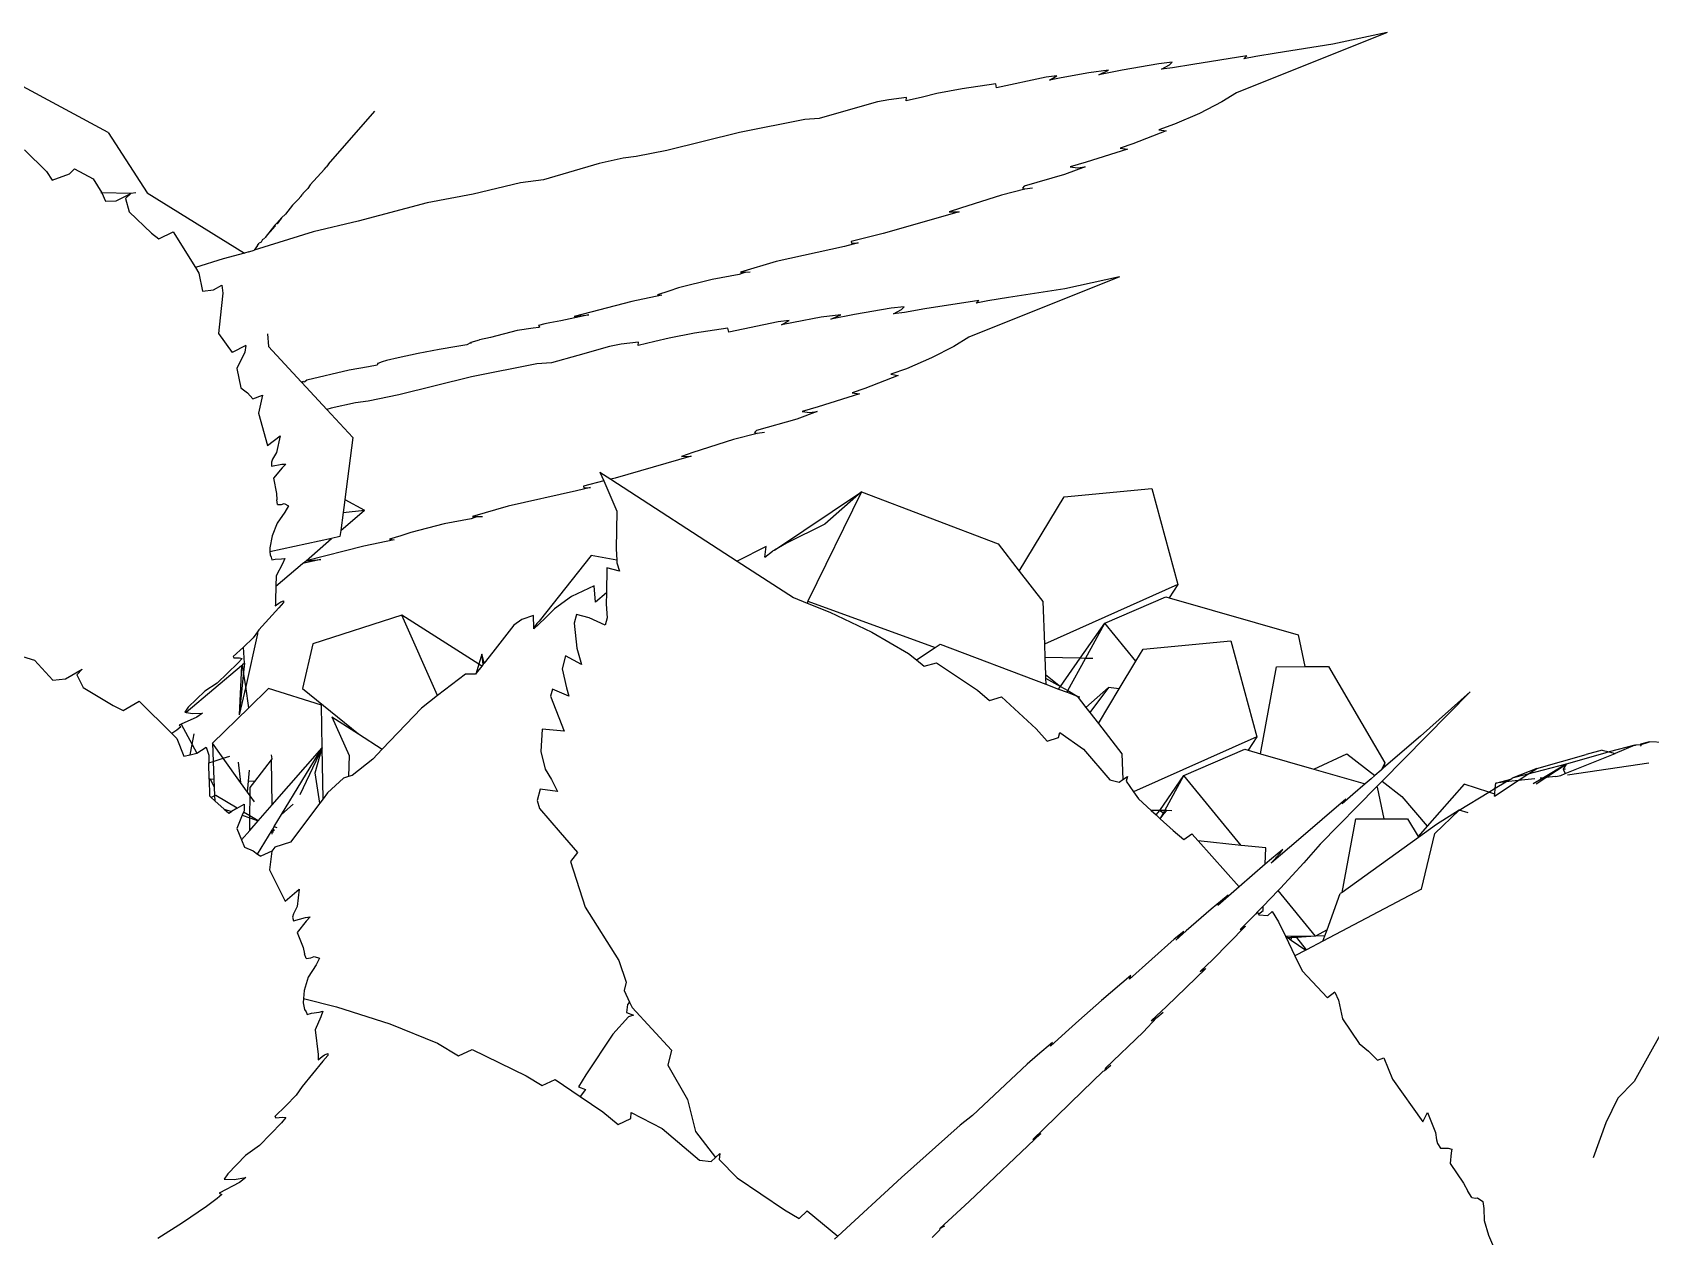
# Model space of a CAD drawing. Header units: metres. Extents: x -175 to 101, y -7 to 93.
# Drawn here: x 9.5495 to 9.6202, y 1.4238 to 1.4764 of the extents above; entities that cross this region are included whole.
import ezdxf

# ---------------------------------------------------------------- set-up
doc = ezdxf.new("R2010")
doc.units = ezdxf.units.M

# ---------------------------------------------------------------- blocks, each defined once
blk = doc.blocks.new('plantita1')
for p, q in [((-5.827386, 1.477418), (-5.833964, 1.474781)), ((-5.829766, 1.476898), (-5.83223, 1.476514)), ((-5.827386, 1.477418), (-5.829766, 1.476898)), ((-5.836784, 1.476117), (-5.837357, 1.476044)), ((-5.8369, 1.475994), (-5.836784, 1.476117)), ((-5.833517, 1.476387), (-5.835877, 1.476016)), ((-5.833642, 1.476263), (-5.833517, 1.476387)), ((-5.833127, 1.476364), (-5.833642, 1.476263)), ((-5.83223, 1.476514), (-5.833127, 1.476364)), ((-5.842284, 1.475455), (-5.844445, 1.475001)), ((-5.841807, 1.475516), (-5.842284, 1.475455)), ((-5.842132, 1.47533), (-5.841807, 1.475516)), ((-5.841622, 1.475431), (-5.842132, 1.47533)), ((-5.84041, 1.475657), (-5.841622, 1.475431)), ((-5.839551, 1.475766), (-5.84041, 1.475657)), ((-5.838956, 1.475769), (-5.839979, 1.475567)), ((-5.839979, 1.475567), (-5.839551, 1.475766)), ((-5.837357, 1.476044), (-5.838956, 1.475769)), ((-5.837243, 1.475807), (-5.8369, 1.475994)), ((-5.836769, 1.475867), (-5.837243, 1.475807)), ((-5.835877, 1.476016), (-5.836769, 1.475867)), ((-5.883232, 1.473045), (-5.887159, 1.475156)), ((-5.847049, 1.474742), (-5.847676, 1.474591)), ((-5.845943, 1.474955), (-5.847049, 1.474742)), ((-5.844481, 1.475177), (-5.845943, 1.474955)), ((-5.844445, 1.475001), (-5.844481, 1.475177)), ((-5.833964, 1.474781), (-5.834613, 1.474378)), ((-5.849646, 1.474377), (-5.851029, 1.473987)), ((-5.849144, 1.474477), (-5.849646, 1.474377)), ((-5.848382, 1.474573), (-5.849144, 1.474477)), ((-5.847676, 1.474591), (-5.848395, 1.474428)), ((-5.848395, 1.474428), (-5.848382, 1.474573)), ((-5.834613, 1.474378), (-5.835585, 1.473879)), ((-5.873612, 1.471656), (-5.871596, 1.473979)), ((-5.852821, 1.473618), (-5.85567, 1.473045)), ((-5.852185, 1.473663), (-5.852821, 1.473618)), ((-5.851029, 1.473987), (-5.852185, 1.473663)), ((-5.836674, 1.473403), (-5.837366, 1.473164)), ((-5.835585, 1.473879), (-5.836674, 1.473403)), ((-5.883232, 1.473045), (-5.881531, 1.470408)), ((-5.85567, 1.473045), (-5.858847, 1.472262)), ((-5.837039, 1.473116), (-5.8385, 1.472546)), ((-5.837366, 1.473164), (-5.837039, 1.473116)), ((-5.886888, 1.472291), (-5.885926, 1.471345)), ((-5.860743, 1.47192), (-5.861799, 1.471684)), ((-5.860189, 1.47199), (-5.860743, 1.47192)), ((-5.858847, 1.472262), (-5.860189, 1.47199)), ((-5.838728, 1.472313), (-5.840531, 1.471742)), ((-5.8385, 1.472546), (-5.839054, 1.472359)), ((-5.839054, 1.472359), (-5.838728, 1.472313)), ((-5.885926, 1.471345), (-5.885686, 1.470962)), ((-5.885686, 1.470962), (-5.884927, 1.471234)), ((-5.884927, 1.471234), (-5.884701, 1.471452)), ((-5.884701, 1.471452), (-5.883897, 1.471016)), ((-5.873796, 1.471445), (-5.874411, 1.470757)), ((-5.873796, 1.471445), (-5.873716, 1.471534)), ((-5.873612, 1.471656), (-5.873716, 1.471534)), ((-5.861799, 1.471684), (-5.864233, 1.470974)), ((-5.841476, 1.471204), (-5.843234, 1.470708)), ((-5.840577, 1.47154), (-5.841476, 1.471204)), ((-5.840531, 1.471742), (-5.841234, 1.47154)), ((-5.841234, 1.47154), (-5.840909, 1.471497)), ((-5.840909, 1.471497), (-5.840577, 1.47154)), ((-5.883897, 1.471016), (-5.883515, 1.470408)), ((-5.874523, 1.470604), (-5.874738, 1.470384)), ((-5.874411, 1.470757), (-5.874523, 1.470604)), ((-5.865235, 1.470847), (-5.867293, 1.470357)), ((-5.864233, 1.470974), (-5.865235, 1.470847)), ((-5.843208, 1.470577), (-5.844235, 1.470313)), ((-5.843234, 1.470708), (-5.843316, 1.470617)), ((-5.843316, 1.470617), (-5.843208, 1.470577)), ((-5.842883, 1.470618), (-5.843208, 1.470577)), ((-5.883515, 1.470408), (-5.883554, 1.470408)), ((-5.883515, 1.470408), (-5.883352, 1.47005)), ((-5.882253, 1.470375), (-5.883515, 1.470408)), ((-5.883352, 1.47005), (-5.882891, 1.470053)), ((-5.882891, 1.470053), (-5.882253, 1.470375)), ((-5.882253, 1.470375), (-5.882474, 1.470161)), ((-5.882474, 1.470161), (-5.882321, 1.46958)), ((-5.882036, 1.470408), (-5.882253, 1.470375)), ((-5.881531, 1.470408), (-5.87729, 1.467776)), ((-5.875193, 1.469865), (-5.875492, 1.469482)), ((-5.874988, 1.470068), (-5.875193, 1.469865)), ((-5.874937, 1.470123), (-5.874988, 1.470068)), ((-5.874831, 1.470249), (-5.874937, 1.470123)), ((-5.874831, 1.470249), (-5.874747, 1.470341)), ((-5.874738, 1.470384), (-5.874747, 1.470341)), ((-5.869307, 1.469971), (-5.872322, 1.469174)), ((-5.867293, 1.470357), (-5.869307, 1.469971)), ((-5.844235, 1.470313), (-5.846014, 1.469746)), ((-5.882321, 1.46958), (-5.881349, 1.468649)), ((-5.875956, 1.468993), (-5.875879, 1.469082)), ((-5.875673, 1.469316), (-5.875879, 1.469082)), ((-5.875664, 1.469283), (-5.875879, 1.469082)), ((-5.875673, 1.469316), (-5.875857, 1.469063)), ((-5.875857, 1.469063), (-5.875664, 1.469283)), ((-5.875492, 1.469482), (-5.875673, 1.469316)), ((-5.872322, 1.469174), (-5.874289, 1.468704)), ((-5.846081, 1.469582), (-5.8494, 1.46863)), ((-5.846014, 1.469746), (-5.84651, 1.469579)), ((-5.84651, 1.469579), (-5.846081, 1.469582)), ((-5.881349, 1.468649), (-5.881026, 1.468395)), ((-5.881026, 1.468395), (-5.880403, 1.468713)), ((-5.880403, 1.468713), (-5.879423, 1.467144)), ((-5.874289, 1.468704), (-5.876862, 1.4679)), ((-5.876499, 1.468373), (-5.876557, 1.468254)), ((-5.876499, 1.468373), (-5.876398, 1.468435)), ((-5.876375, 1.468463), (-5.876398, 1.468435)), ((-5.875956, 1.468993), (-5.876375, 1.468463)), ((-5.875948, 1.468955), (-5.876375, 1.468463)), ((-5.875956, 1.468993), (-5.875948, 1.468955)), ((-5.8494, 1.46863), (-5.850791, 1.46828)), ((-5.87729, 1.467776), (-5.878217, 1.467534)), ((-5.877097, 1.467827), (-5.87729, 1.467776)), ((-5.877097, 1.467827), (-5.876862, 1.4679)), ((-5.876723, 1.468115), (-5.876862, 1.4679)), ((-5.876723, 1.468115), (-5.876646, 1.468206)), ((-5.876557, 1.468254), (-5.876646, 1.468206)), ((-5.851084, 1.468072), (-5.854074, 1.467405)), ((-5.850483, 1.468222), (-5.851084, 1.468072)), ((-5.850791, 1.46828), (-5.850773, 1.468209)), ((-5.850773, 1.468209), (-5.850483, 1.468222)), ((-5.878217, 1.467534), (-5.879423, 1.467144)), ((-5.879423, 1.467144), (-5.879272, 1.466902)), ((-5.855412, 1.466952), (-5.855686, 1.466848)), ((-5.854074, 1.467405), (-5.855624, 1.466949)), ((-5.855624, 1.466949), (-5.855412, 1.466952)), ((-5.855412, 1.466952), (-5.855201, 1.466956)), ((-5.879272, 1.466902), (-5.879116, 1.466108)), ((-5.878634, 1.466171), (-5.87828, 1.466379)), ((-5.87828, 1.466379), (-5.878224, 1.466035)), ((-5.858329, 1.466259), (-5.858756, 1.466114)), ((-5.856865, 1.466629), (-5.858329, 1.466259)), ((-5.855686, 1.466848), (-5.856865, 1.466629)), ((-5.839083, 1.466739), (-5.845661, 1.464102)), ((-5.841463, 1.46622), (-5.843927, 1.465836)), ((-5.839083, 1.466739), (-5.841463, 1.46622)), ((-5.879116, 1.466108), (-5.878634, 1.466171)), ((-5.878224, 1.466035), (-5.878343, 1.464951)), ((-5.860377, 1.465661), (-5.86289, 1.465012)), ((-5.859055, 1.465941), (-5.860377, 1.465661)), ((-5.858756, 1.466114), (-5.859254, 1.46596)), ((-5.859254, 1.46596), (-5.859055, 1.465941)), ((-5.845215, 1.465708), (-5.847574, 1.465337)), ((-5.84534, 1.465585), (-5.845215, 1.465708)), ((-5.844824, 1.465686), (-5.84534, 1.465585)), ((-5.843927, 1.465836), (-5.844824, 1.465686)), ((-5.878343, 1.464951), (-5.878418, 1.464272)), ((-5.863477, 1.464814), (-5.863948, 1.46473)), ((-5.86225, 1.465076), (-5.863477, 1.464814)), ((-5.86289, 1.465012), (-5.86225, 1.465076)), ((-5.853504, 1.464838), (-5.853982, 1.464777)), ((-5.853829, 1.464652), (-5.853504, 1.464838)), ((-5.852107, 1.464979), (-5.853319, 1.464752)), ((-5.851248, 1.465087), (-5.852107, 1.464979)), ((-5.850653, 1.46509), (-5.851676, 1.464889)), ((-5.851676, 1.464889), (-5.851248, 1.465087)), ((-5.849054, 1.465366), (-5.850653, 1.46509)), ((-5.848482, 1.465438), (-5.849054, 1.465366)), ((-5.84894, 1.465128), (-5.848597, 1.465315)), ((-5.848466, 1.465188), (-5.84894, 1.465128)), ((-5.848597, 1.465315), (-5.848482, 1.465438)), ((-5.847574, 1.465337), (-5.848466, 1.465188)), ((-5.878418, 1.464272), (-5.877816, 1.463434)), ((-5.876279, 1.464254), (-5.87624, 1.463702)), ((-5.866542, 1.464098), (-5.867021, 1.463985)), ((-5.865372, 1.464392), (-5.866542, 1.464098)), ((-5.864673, 1.464496), (-5.865372, 1.464392)), ((-5.864432, 1.464527), (-5.864673, 1.464496)), ((-5.864171, 1.464686), (-5.864453, 1.464619)), ((-5.864453, 1.464619), (-5.864394, 1.464563)), ((-5.864394, 1.464563), (-5.864432, 1.464527)), ((-5.863948, 1.46473), (-5.864171, 1.464686)), ((-5.85764, 1.464277), (-5.858747, 1.464064)), ((-5.856178, 1.464498), (-5.85764, 1.464277)), ((-5.856143, 1.464322), (-5.856178, 1.464498)), ((-5.853982, 1.464777), (-5.856143, 1.464322)), ((-5.853319, 1.464752), (-5.853829, 1.464652)), ((-5.845661, 1.464102), (-5.84631, 1.4637)), ((-5.877229, 1.463745), (-5.877816, 1.463434)), ((-5.877263, 1.463458), (-5.877621, 1.462733)), ((-5.877229, 1.463745), (-5.877263, 1.463458)), ((-5.87624, 1.463702), (-5.874808, 1.462156)), ((-5.8697, 1.46339), (-5.870572, 1.463202)), ((-5.868786, 1.46357), (-5.8697, 1.46339)), ((-5.868016, 1.463697), (-5.868786, 1.46357)), ((-5.867577, 1.463774), (-5.868016, 1.463697)), ((-5.867418, 1.46386), (-5.867577, 1.463774)), ((-5.86739, 1.463893), (-5.867418, 1.46386)), ((-5.867418, 1.46386), (-5.867367, 1.463852)), ((-5.86739, 1.463893), (-5.867021, 1.463985)), ((-5.861343, 1.463699), (-5.862726, 1.463308)), ((-5.860841, 1.463798), (-5.861343, 1.463699)), ((-5.86008, 1.463895), (-5.860841, 1.463798)), ((-5.859373, 1.463912), (-5.860093, 1.463749)), ((-5.860093, 1.463749), (-5.86008, 1.463895)), ((-5.858747, 1.464064), (-5.859373, 1.463912)), ((-5.84631, 1.4637), (-5.847282, 1.4632)), ((-5.877621, 1.462733), (-5.877445, 1.461899)), ((-5.871872, 1.462812), (-5.872714, 1.462659)), ((-5.871487, 1.462888), (-5.871872, 1.462812)), ((-5.871494, 1.462975), (-5.871461, 1.462958)), ((-5.871461, 1.462958), (-5.871487, 1.462888)), ((-5.871278, 1.463029), (-5.871461, 1.462958)), ((-5.871086, 1.463081), (-5.871278, 1.463029)), ((-5.870572, 1.463202), (-5.871086, 1.463081)), ((-5.864518, 1.462939), (-5.867367, 1.462367)), ((-5.863882, 1.462984), (-5.864518, 1.462939)), ((-5.862726, 1.463308), (-5.863882, 1.462984)), ((-5.848371, 1.462725), (-5.849063, 1.462486)), ((-5.847282, 1.4632), (-5.848371, 1.462725)), ((-5.874808, 1.462156), (-5.874778, 1.462159)), ((-5.874808, 1.462156), (-5.874778, 1.462128)), ((-5.874778, 1.462159), (-5.874701, 1.462163)), ((-5.874701, 1.462163), (-5.874778, 1.462128)), ((-5.874778, 1.462128), (-5.87369, 1.460949)), ((-5.874701, 1.462163), (-5.874644, 1.462157)), ((-5.874569, 1.46223), (-5.874644, 1.462157)), ((-5.872714, 1.462659), (-5.874569, 1.46223)), ((-5.867367, 1.462367), (-5.870544, 1.461584)), ((-5.848736, 1.462437), (-5.850198, 1.461867)), ((-5.849063, 1.462486), (-5.848736, 1.462437)), ((-5.877445, 1.461899), (-5.877154, 1.461682)), ((-5.877154, 1.461682), (-5.876916, 1.461418)), ((-5.876916, 1.461418), (-5.876493, 1.461579)), ((-5.876493, 1.461579), (-5.876679, 1.460789)), ((-5.871886, 1.461311), (-5.87244, 1.461241)), ((-5.870544, 1.461584), (-5.871886, 1.461311)), ((-5.850426, 1.461635), (-5.852228, 1.461064)), ((-5.850198, 1.461867), (-5.850751, 1.461681)), ((-5.850751, 1.461681), (-5.850426, 1.461635)), ((-5.876679, 1.460789), (-5.87628, 1.459368)), ((-5.873496, 1.461006), (-5.87369, 1.460949)), ((-5.87369, 1.460949), (-5.872555, 1.459723)), ((-5.87244, 1.461241), (-5.873496, 1.461006)), ((-5.852274, 1.460861), (-5.853173, 1.460525)), ((-5.852228, 1.461064), (-5.852932, 1.460862)), ((-5.852932, 1.460862), (-5.852606, 1.460819)), ((-5.852606, 1.460819), (-5.852274, 1.460861)), ((-5.854906, 1.459898), (-5.855932, 1.459634)), ((-5.854932, 1.460029), (-5.855014, 1.459938)), ((-5.855014, 1.459938), (-5.854906, 1.459898)), ((-5.853173, 1.460525), (-5.854932, 1.460029)), ((-5.85458, 1.459939), (-5.854906, 1.459898)), ((-5.87628, 1.459368), (-5.875733, 1.459801)), ((-5.875733, 1.459801), (-5.875893, 1.459068)), ((-5.872555, 1.459723), (-5.872906, 1.457016)), ((-5.855932, 1.459634), (-5.857711, 1.459067)), ((-5.87606, 1.458776), (-5.87611, 1.45864)), ((-5.87611, 1.45864), (-5.876098, 1.458477)), ((-5.876098, 1.458477), (-5.875655, 1.45856)), ((-5.875893, 1.459068), (-5.87606, 1.458776)), ((-5.875655, 1.45856), (-5.875481, 1.458557)), ((-5.875481, 1.458557), (-5.875645, 1.458399)), ((-5.857778, 1.458903), (-5.861097, 1.457951)), ((-5.857711, 1.459067), (-5.858208, 1.4589)), ((-5.858208, 1.4589), (-5.857778, 1.458903)), ((-5.875645, 1.458399), (-5.876022, 1.45795)), ((-5.876022, 1.45795), (-5.875888, 1.457283)), ((-5.861601, 1.457825), (-5.862489, 1.457602)), ((-5.861772, 1.45821), (-5.861295, 1.457902)), ((-5.861772, 1.45821), (-5.861601, 1.457825)), ((-5.861601, 1.457825), (-5.861021, 1.456513)), ((-5.861097, 1.457951), (-5.861295, 1.457902)), ((-5.861295, 1.457902), (-5.855768, 1.454321)), ((-5.875888, 1.457283), (-5.875879, 1.457005)), ((-5.862782, 1.457394), (-5.865771, 1.456726)), ((-5.86218, 1.457543), (-5.862782, 1.457394)), ((-5.862489, 1.457602), (-5.862471, 1.457531)), ((-5.862471, 1.457531), (-5.86218, 1.457543)), ((-5.854146, 1.454807), (-5.850346, 1.457345)), ((-5.850346, 1.457345), (-5.852682, 1.452572)), ((-5.850346, 1.457345), (-5.851943, 1.455943)), ((-5.850346, 1.457345), (-5.84438, 1.455076)), ((-5.843454, 1.453885), (-5.841498, 1.457136)), ((-5.841498, 1.457136), (-5.837665, 1.457494)), ((-5.837665, 1.457494), (-5.836533, 1.453304)), ((-5.875845, 1.456794), (-5.875879, 1.457005)), ((-5.875523, 1.456464), (-5.875864, 1.455978)), ((-5.875845, 1.456794), (-5.875675, 1.456796)), ((-5.875675, 1.456796), (-5.875547, 1.45684)), ((-5.875547, 1.45684), (-5.875363, 1.456737)), ((-5.875363, 1.456737), (-5.875523, 1.456464)), ((-5.873081, 1.455661), (-5.872038, 1.456558)), ((-5.872979, 1.456453), (-5.873081, 1.455661)), ((-5.872922, 1.456892), (-5.872979, 1.456453)), ((-5.872979, 1.456453), (-5.872038, 1.456558)), ((-5.872906, 1.457016), (-5.872922, 1.456892)), ((-5.872906, 1.457016), (-5.872038, 1.456558)), ((-5.865771, 1.456726), (-5.867322, 1.45627)), ((-5.861021, 1.456513), (-5.861058, 1.454855)), ((-5.875864, 1.455978), (-5.876075, 1.455423)), ((-5.873081, 1.455661), (-5.873116, 1.455395)), ((-5.868562, 1.45595), (-5.870027, 1.455581)), ((-5.867383, 1.456169), (-5.868562, 1.45595)), ((-5.86711, 1.456274), (-5.867383, 1.456169)), ((-5.867322, 1.45627), (-5.86711, 1.456274)), ((-5.86711, 1.456274), (-5.866898, 1.456277)), ((-5.851943, 1.455943), (-5.853616, 1.455107)), ((-5.876075, 1.455423), (-5.876175, 1.454904)), ((-5.873485, 1.455314), (-5.876172, 1.454725)), ((-5.874588, 1.454333), (-5.873485, 1.455314)), ((-5.872075, 1.454983), (-5.874588, 1.454333)), ((-5.873116, 1.455395), (-5.873485, 1.455314)), ((-5.870752, 1.455262), (-5.872075, 1.454983)), ((-5.870453, 1.455436), (-5.870951, 1.455282)), ((-5.870951, 1.455282), (-5.870752, 1.455262)), ((-5.870027, 1.455581), (-5.870453, 1.455436)), ((-5.8545, 1.454965), (-5.855768, 1.454321)), ((-5.854571, 1.454505), (-5.8545, 1.454965)), ((-5.853616, 1.455107), (-5.854146, 1.454807)), ((-5.84438, 1.455076), (-5.843454, 1.453885)), ((-5.876175, 1.454904), (-5.876172, 1.454725)), ((-5.876172, 1.454725), (-5.87617, 1.454605)), ((-5.87617, 1.454605), (-5.876125, 1.454498)), ((-5.876125, 1.454498), (-5.876097, 1.454376)), ((-5.876097, 1.454376), (-5.875944, 1.454411)), ((-5.875944, 1.454411), (-5.875664, 1.454423)), ((-5.87591, 1.453229), (-5.87475, 1.454226)), ((-5.875622, 1.454207), (-5.875899, 1.453686)), ((-5.875664, 1.454423), (-5.87553, 1.454441)), ((-5.87553, 1.454441), (-5.875622, 1.454207)), ((-5.873947, 1.454397), (-5.87475, 1.454226)), ((-5.87475, 1.454226), (-5.874588, 1.454333)), ((-5.874588, 1.454333), (-5.873947, 1.454397)), ((-5.862142, 1.454577), (-5.864415, 1.451704)), ((-5.861028, 1.454371), (-5.862142, 1.454577)), ((-5.861058, 1.454855), (-5.861028, 1.454371)), ((-5.861028, 1.454371), (-5.86102, 1.454246)), ((-5.86102, 1.454246), (-5.860917, 1.453885)), ((-5.855768, 1.454321), (-5.853315, 1.452733)), ((-5.854571, 1.454505), (-5.854223, 1.454764)), ((-5.854146, 1.454807), (-5.854223, 1.454764)), ((-5.875899, 1.453686), (-5.87591, 1.453229)), ((-5.861468, 1.454037), (-5.861481, 1.452935)), ((-5.860917, 1.453885), (-5.861468, 1.454037)), ((-5.843454, 1.453885), (-5.842424, 1.452559)), ((-5.87591, 1.453229), (-5.875924, 1.452603)), ((-5.86201, 1.453253), (-5.863003, 1.452783)), ((-5.861962, 1.452536), (-5.86201, 1.453253)), ((-5.861481, 1.452935), (-5.861962, 1.452536)), ((-5.861481, 1.452935), (-5.861487, 1.452448)), ((-5.836533, 1.453304), (-5.842357, 1.4507)), ((-5.836533, 1.453304), (-5.836913, 1.452717)), ((-5.875787, 1.45229), (-5.876653, 1.451319)), ((-5.875942, 1.452379), (-5.875785, 1.452496)), ((-5.875931, 1.452458), (-5.875942, 1.452379)), ((-5.875924, 1.452603), (-5.875931, 1.452458)), ((-5.875586, 1.452518), (-5.875787, 1.45229)), ((-5.875785, 1.452496), (-5.875692, 1.452551)), ((-5.875692, 1.452551), (-5.875574, 1.452597)), ((-5.875574, 1.452597), (-5.875586, 1.452518)), ((-5.863749, 1.452246), (-5.864168, 1.451818)), ((-5.863003, 1.452783), (-5.863749, 1.452246)), ((-5.861487, 1.452448), (-5.861449, 1.451842)), ((-5.853315, 1.452733), (-5.852719, 1.452495)), ((-5.852682, 1.452572), (-5.852719, 1.452495)), ((-5.852719, 1.452495), (-5.851726, 1.4521)), ((-5.852682, 1.452572), (-5.847122, 1.45056)), ((-5.851726, 1.4521), (-5.849893, 1.451218)), ((-5.842424, 1.452559), (-5.842357, 1.4507)), ((-5.839724, 1.45161), (-5.837059, 1.452759)), ((-5.837059, 1.452759), (-5.836913, 1.452717)), ((-5.836913, 1.452717), (-5.831275, 1.451101)), ((-5.870407, 1.451965), (-5.874303, 1.450719)), ((-5.868852, 1.448451), (-5.870407, 1.451965)), ((-5.867051, 1.449823), (-5.870407, 1.451965)), ((-5.865518, 1.451525), (-5.866434, 1.450354)), ((-5.86518, 1.451781), (-5.865518, 1.451525)), ((-5.86466, 1.45195), (-5.86518, 1.451781)), ((-5.86465, 1.451406), (-5.86466, 1.45195)), ((-5.864168, 1.451818), (-5.86465, 1.45137)), ((-5.864522, 1.451596), (-5.86465, 1.451406)), ((-5.86465, 1.45137), (-5.86465, 1.451406)), ((-5.864522, 1.451596), (-5.864415, 1.451704)), ((-5.86279, 1.451996), (-5.862888, 1.451622)), ((-5.862888, 1.451622), (-5.862775, 1.45053)), ((-5.862234, 1.45185), (-5.86279, 1.451996)), ((-5.86153, 1.451532), (-5.862234, 1.45185)), ((-5.861449, 1.451842), (-5.86153, 1.451532)), ((-5.840795, 1.450084), (-5.839724, 1.45161)), ((-5.84056, 1.450079), (-5.839724, 1.45161)), ((-5.838366, 1.449953), (-5.839724, 1.45161)), ((-5.876912, 1.450969), (-5.877332, 1.450563)), ((-5.876712, 1.45115), (-5.877233, 1.448849)), ((-5.876715, 1.451235), (-5.876912, 1.450969)), ((-5.876653, 1.451319), (-5.876715, 1.451235)), ((-5.876715, 1.451235), (-5.876712, 1.45115)), ((-5.874303, 1.450719), (-5.874752, 1.448768)), ((-5.849893, 1.451218), (-5.848285, 1.450285)), ((-5.847122, 1.45056), (-5.84691, 1.450702)), ((-5.84691, 1.450702), (-5.842294, 1.448947)), ((-5.842357, 1.4507), (-5.842336, 1.450113)), ((-5.838044, 1.450487), (-5.83421, 1.450845)), ((-5.83421, 1.450845), (-5.833079, 1.446655)), ((-5.831275, 1.451101), (-5.830991, 1.44972)), ((-5.887497, 1.450326), (-5.886458, 1.450007)), ((-5.886458, 1.450007), (-5.885655, 1.449122)), ((-5.877332, 1.450563), (-5.877781, 1.450164)), ((-5.877781, 1.450164), (-5.877746, 1.450097)), ((-5.877746, 1.450097), (-5.877503, 1.450097)), ((-5.877393, 1.450071), (-5.877574, 1.449863)), ((-5.877503, 1.450097), (-5.877393, 1.450071)), ((-5.877281, 1.449863), (-5.877332, 1.450563)), ((-5.866925, 1.450266), (-5.867051, 1.449823)), ((-5.866857, 1.44982), (-5.866925, 1.450266)), ((-5.866818, 1.449869), (-5.866925, 1.450266)), ((-5.866434, 1.450354), (-5.866818, 1.449869)), ((-5.863261, 1.450188), (-5.863407, 1.449627)), ((-5.862566, 1.449814), (-5.863261, 1.450188)), ((-5.862775, 1.45053), (-5.862566, 1.449814)), ((-5.848285, 1.450285), (-5.847941, 1.450009)), ((-5.847941, 1.450009), (-5.847122, 1.45056)), ((-5.847941, 1.450009), (-5.8476, 1.449735)), ((-5.840795, 1.450084), (-5.842336, 1.450113)), ((-5.842336, 1.450113), (-5.842309, 1.449371)), ((-5.841659, 1.448853), (-5.840795, 1.450084)), ((-5.841328, 1.448672), (-5.84056, 1.450079)), ((-5.84056, 1.450079), (-5.840795, 1.450084)), ((-5.840246, 1.450073), (-5.84056, 1.450079)), ((-5.838366, 1.449953), (-5.838044, 1.450487)), ((-5.885096, 1.449192), (-5.884369, 1.449606)), ((-5.884369, 1.449606), (-5.884606, 1.449361)), ((-5.884606, 1.449361), (-5.884335, 1.448802)), ((-5.877421, 1.449746), (-5.879829, 1.447719)), ((-5.877574, 1.449863), (-5.878472, 1.448998)), ((-5.877421, 1.449746), (-5.877513, 1.44761)), ((-5.877322, 1.449469), (-5.877513, 1.44761)), ((-5.877368, 1.44979), (-5.877421, 1.449746)), ((-5.877281, 1.449863), (-5.877368, 1.44979)), ((-5.877322, 1.449469), (-5.877368, 1.44979)), ((-5.877281, 1.449863), (-5.877322, 1.449469)), ((-5.877233, 1.448849), (-5.877322, 1.449469)), ((-5.867639, 1.449386), (-5.868852, 1.448451)), ((-5.8672, 1.449386), (-5.867639, 1.449386)), ((-5.867162, 1.449434), (-5.8672, 1.449386)), ((-5.867051, 1.449823), (-5.867162, 1.449434)), ((-5.866921, 1.449739), (-5.867162, 1.449434)), ((-5.866921, 1.449739), (-5.867051, 1.449823)), ((-5.866857, 1.44982), (-5.866921, 1.449739)), ((-5.866818, 1.449869), (-5.866857, 1.44982)), ((-5.863407, 1.449627), (-5.863228, 1.448787)), ((-5.8476, 1.449735), (-5.847066, 1.44989)), ((-5.847066, 1.44989), (-5.845272, 1.448683)), ((-5.842309, 1.449371), (-5.841659, 1.448853)), ((-5.842309, 1.449371), (-5.842303, 1.44921)), ((-5.839086, 1.448755), (-5.838366, 1.449953)), ((-5.832926, 1.445915), (-5.832219, 1.449714)), ((-5.832219, 1.449714), (-5.830991, 1.44972)), ((-5.830991, 1.44972), (-5.829949, 1.449724)), ((-5.829949, 1.449724), (-5.827487, 1.445514)), ((-5.885655, 1.449122), (-5.885096, 1.449192)), ((-5.884335, 1.448802), (-5.883019, 1.448014)), ((-5.87974, 1.447941), (-5.879016, 1.448639)), ((-5.878472, 1.448998), (-5.879016, 1.448639)), ((-5.877233, 1.448849), (-5.877513, 1.44761)), ((-5.877099, 1.44792), (-5.877233, 1.448849)), ((-5.876232, 1.448765), (-5.877099, 1.44792)), ((-5.873927, 1.448032), (-5.876232, 1.448765)), ((-5.874752, 1.448768), (-5.872312, 1.446783)), ((-5.863837, 1.448737), (-5.863918, 1.448425)), ((-5.863123, 1.448431), (-5.863837, 1.448737)), ((-5.863228, 1.448787), (-5.863123, 1.448431)), ((-5.845272, 1.448683), (-5.844747, 1.448245)), ((-5.842303, 1.44921), (-5.842294, 1.448947)), ((-5.842303, 1.44921), (-5.841659, 1.448853)), ((-5.842294, 1.448947), (-5.84174, 1.448737)), ((-5.84174, 1.448737), (-5.841659, 1.448853)), ((-5.84174, 1.448737), (-5.84137, 1.448596)), ((-5.841659, 1.448853), (-5.841488, 1.448758)), ((-5.841488, 1.448758), (-5.841328, 1.448672)), ((-5.84137, 1.448596), (-5.841328, 1.448672)), ((-5.84137, 1.448596), (-5.840925, 1.448427)), ((-5.841328, 1.448672), (-5.840925, 1.448427)), ((-5.839551, 1.448803), (-5.840545, 1.447938)), ((-5.839551, 1.448803), (-5.840367, 1.447708)), ((-5.84, 1.447236), (-5.839086, 1.448755)), ((-5.839086, 1.448755), (-5.839551, 1.448803)), ((-5.823771, 1.448621), (-5.827609, 1.444711)), ((-5.823771, 1.448621), (-5.825931, 1.446675)), ((-5.883019, 1.448014), (-5.882589, 1.447807)), ((-5.882589, 1.447807), (-5.881881, 1.448216)), ((-5.881881, 1.448216), (-5.880462, 1.446791)), ((-5.87974, 1.447941), (-5.87989, 1.44773)), ((-5.877099, 1.44792), (-5.878681, 1.446378)), ((-5.873895, 1.446174), (-5.873927, 1.448032)), ((-5.869557, 1.447907), (-5.871268, 1.446106)), ((-5.868852, 1.448451), (-5.869557, 1.447907)), ((-5.863918, 1.448425), (-5.863326, 1.446895)), ((-5.844747, 1.448245), (-5.84423, 1.448401)), ((-5.84423, 1.448401), (-5.842717, 1.446998)), ((-5.840925, 1.448427), (-5.840545, 1.447938)), ((-5.840925, 1.448427), (-5.840815, 1.448397)), ((-5.840545, 1.447938), (-5.840367, 1.447708)), ((-5.880048, 1.447201), (-5.880143, 1.447157)), ((-5.880143, 1.447157), (-5.88006, 1.447085)), ((-5.879368, 1.447514), (-5.880048, 1.447201)), ((-5.880048, 1.447201), (-5.879569, 1.446317)), ((-5.87989, 1.44773), (-5.879829, 1.447719)), ((-5.879829, 1.447719), (-5.879543, 1.44767)), ((-5.879543, 1.44767), (-5.879122, 1.447687)), ((-5.879122, 1.447687), (-5.879368, 1.447514)), ((-5.873469, 1.447532), (-5.872718, 1.445834)), ((-5.873469, 1.447532), (-5.872312, 1.446783)), ((-5.840367, 1.447708), (-5.84, 1.447236)), ((-5.84, 1.447236), (-5.83897, 1.44591)), ((-5.880244, 1.446942), (-5.880462, 1.446791)), ((-5.880462, 1.446791), (-5.880243, 1.446572)), ((-5.88006, 1.447085), (-5.880244, 1.446942)), ((-5.880243, 1.446572), (-5.879936, 1.445802)), ((-5.879569, 1.446317), (-5.879479, 1.446779)), ((-5.872312, 1.446783), (-5.871268, 1.446106)), ((-5.864292, 1.44699), (-5.864347, 1.44601)), ((-5.863326, 1.446895), (-5.864292, 1.44699)), ((-5.842717, 1.446998), (-5.842238, 1.446465)), ((-5.842238, 1.446465), (-5.841737, 1.446623)), ((-5.841737, 1.446623), (-5.84168, 1.44684)), ((-5.84168, 1.44684), (-5.840655, 1.446108)), ((-5.833079, 1.446655), (-5.838461, 1.444249)), ((-5.833079, 1.446655), (-5.833459, 1.446068)), ((-5.825931, 1.446675), (-5.827544, 1.445295)), ((-5.81594, 1.446436), (-5.816338, 1.446308)), ((-5.816338, 1.446308), (-5.81594, 1.446436)), ((-5.81594, 1.446436), (-5.816335, 1.446328)), ((-5.814688, 1.446375), (-5.81594, 1.446436)), ((-5.879936, 1.445802), (-5.879656, 1.445867)), ((-5.879656, 1.445867), (-5.879569, 1.446317)), ((-5.879656, 1.445867), (-5.879361, 1.445935)), ((-5.879569, 1.446317), (-5.879361, 1.445935)), ((-5.879361, 1.445935), (-5.878963, 1.446194)), ((-5.878963, 1.446194), (-5.878843, 1.445858)), ((-5.878843, 1.445858), (-5.878839, 1.44552)), ((-5.878211, 1.445721), (-5.878681, 1.446378)), ((-5.878681, 1.446378), (-5.878649, 1.445581)), ((-5.878211, 1.445721), (-5.877918, 1.445814)), ((-5.876071, 1.445696), (-5.876102, 1.445867)), ((-5.876076, 1.443685), (-5.873895, 1.446174)), ((-5.87567, 1.443255), (-5.873895, 1.446174)), ((-5.873895, 1.446174), (-5.874867, 1.444125)), ((-5.874194, 1.445084), (-5.873895, 1.446174)), ((-5.873855, 1.443949), (-5.873895, 1.446174)), ((-5.872718, 1.445834), (-5.872739, 1.444915)), ((-5.871268, 1.446106), (-5.871677, 1.445676)), ((-5.864347, 1.44601), (-5.864151, 1.44524)), ((-5.840655, 1.446108), (-5.839505, 1.44478)), ((-5.83897, 1.44591), (-5.838929, 1.444784)), ((-5.83627, 1.444961), (-5.833605, 1.44611)), ((-5.833605, 1.44611), (-5.833459, 1.446068)), ((-5.833459, 1.446068), (-5.832926, 1.445915)), ((-5.832926, 1.445915), (-5.830597, 1.445247)), ((-5.830597, 1.445247), (-5.829149, 1.445913)), ((-5.829149, 1.445913), (-5.827932, 1.444963)), ((-5.820861, 1.445267), (-5.818696, 1.445882)), ((-5.819614, 1.445045), (-5.81744, 1.445926)), ((-5.817882, 1.445942), (-5.819581, 1.445451)), ((-5.818, 1.44607), (-5.818696, 1.445882)), ((-5.818, 1.44607), (-5.817694, 1.445991)), ((-5.817694, 1.445991), (-5.817882, 1.445942)), ((-5.816576, 1.446286), (-5.817694, 1.445991)), ((-5.817694, 1.445991), (-5.81744, 1.445926)), ((-5.816576, 1.446286), (-5.81744, 1.445926)), ((-5.816576, 1.446286), (-5.816543, 1.446285)), ((-5.816516, 1.446292), (-5.816543, 1.446285)), ((-5.816338, 1.446308), (-5.816516, 1.446292)), ((-5.816338, 1.446308), (-5.816301, 1.446243)), ((-5.878839, 1.44552), (-5.878649, 1.445581)), ((-5.878829, 1.444798), (-5.878839, 1.44552)), ((-5.878649, 1.445581), (-5.878211, 1.445721)), ((-5.878649, 1.445581), (-5.878618, 1.444788)), ((-5.877452, 1.444657), (-5.878211, 1.445721)), ((-5.877555, 1.445546), (-5.877452, 1.444657)), ((-5.87711, 1.444716), (-5.877072, 1.445189)), ((-5.876832, 1.444702), (-5.876106, 1.44565)), ((-5.876106, 1.44565), (-5.876071, 1.445696)), ((-5.876076, 1.443685), (-5.876106, 1.44565)), ((-5.874002, 1.443752), (-5.874194, 1.445084)), ((-5.871677, 1.445676), (-5.87258, 1.444967)), ((-5.864151, 1.44524), (-5.863875, 1.444783)), ((-5.830597, 1.445247), (-5.82835, 1.444603)), ((-5.827656, 1.445199), (-5.827932, 1.444963)), ((-5.827487, 1.445514), (-5.827656, 1.445199)), ((-5.827544, 1.445295), (-5.827656, 1.445199)), ((-5.827487, 1.445514), (-5.827544, 1.445295)), ((-5.820861, 1.445267), (-5.821931, 1.444848)), ((-5.821241, 1.445018), (-5.821931, 1.444848)), ((-5.821663, 1.444741), (-5.821241, 1.445018)), ((-5.819581, 1.445451), (-5.821241, 1.445018)), ((-5.821241, 1.445018), (-5.820861, 1.445267)), ((-5.819581, 1.445451), (-5.820571, 1.444863)), ((-5.820456, 1.444876), (-5.819581, 1.445451)), ((-5.819805, 1.444956), (-5.819614, 1.445045)), ((-5.819581, 1.445451), (-5.819711, 1.445238)), ((-5.819711, 1.445238), (-5.819599, 1.445255)), ((-5.819711, 1.445238), (-5.819614, 1.445045)), ((-5.819519, 1.444997), (-5.815959, 1.445514)), ((-5.87878, 1.444796), (-5.878829, 1.444798)), ((-5.878829, 1.444798), (-5.878819, 1.444069)), ((-5.878618, 1.444788), (-5.87878, 1.444796)), ((-5.87878, 1.444796), (-5.878606, 1.444465)), ((-5.878618, 1.444788), (-5.878606, 1.444465)), ((-5.878606, 1.444465), (-5.87859, 1.444069)), ((-5.877148, 1.444231), (-5.877452, 1.444657)), ((-5.877148, 1.444231), (-5.87711, 1.444716)), ((-5.876832, 1.444702), (-5.87711, 1.444716)), ((-5.87704, 1.44408), (-5.877037, 1.444435)), ((-5.877037, 1.444435), (-5.876832, 1.444702)), ((-5.872958, 1.444844), (-5.873666, 1.444201)), ((-5.872739, 1.444915), (-5.872958, 1.444844)), ((-5.87258, 1.444967), (-5.872739, 1.444915)), ((-5.864378, 1.444369), (-5.864507, 1.443871)), ((-5.863616, 1.444266), (-5.864378, 1.444369)), ((-5.863875, 1.444783), (-5.863616, 1.444266)), ((-5.839505, 1.44478), (-5.839089, 1.444673)), ((-5.839089, 1.444673), (-5.838929, 1.444784)), ((-5.838929, 1.444784), (-5.83873, 1.444921)), ((-5.83873, 1.444921), (-5.838786, 1.444709)), ((-5.838786, 1.444709), (-5.838461, 1.444249)), ((-5.837323, 1.443434), (-5.83627, 1.444961)), ((-5.837105, 1.44343), (-5.83627, 1.444961)), ((-5.833771, 1.441913), (-5.83627, 1.444961)), ((-5.827855, 1.444461), (-5.83031, 1.441959)), ((-5.82835, 1.444603), (-5.828887, 1.444139)), ((-5.828095, 1.444823), (-5.82835, 1.444603)), ((-5.827932, 1.444963), (-5.828095, 1.444823)), ((-5.827609, 1.444711), (-5.827855, 1.444461)), ((-5.827855, 1.444461), (-5.82782, 1.444452)), ((-5.82782, 1.444452), (-5.827537, 1.443071)), ((-5.827609, 1.444711), (-5.826748, 1.444039)), ((-5.824025, 1.444589), (-5.825646, 1.442744)), ((-5.822952, 1.444233), (-5.824025, 1.444589)), ((-5.822952, 1.444233), (-5.82267, 1.444403)), ((-5.822705, 1.444057), (-5.821663, 1.444741)), ((-5.822696, 1.444148), (-5.82267, 1.444403)), ((-5.82267, 1.444403), (-5.822212, 1.44468)), ((-5.82267, 1.444403), (-5.822647, 1.444631)), ((-5.822647, 1.444631), (-5.821994, 1.44481)), ((-5.822212, 1.44468), (-5.822647, 1.444631)), ((-5.822212, 1.44468), (-5.821994, 1.44481)), ((-5.821663, 1.444741), (-5.822212, 1.44468)), ((-5.821994, 1.44481), (-5.821931, 1.444848)), ((-5.820937, 1.444822), (-5.821663, 1.444741)), ((-5.820571, 1.444863), (-5.821015, 1.444599)), ((-5.82088, 1.444596), (-5.820456, 1.444876)), ((-5.820571, 1.444863), (-5.820705, 1.444848)), ((-5.820456, 1.444876), (-5.820571, 1.444863)), ((-5.820024, 1.444924), (-5.820456, 1.444876)), ((-5.820024, 1.444924), (-5.819805, 1.444956)), ((-5.878819, 1.444069), (-5.878744, 1.444003)), ((-5.87859, 1.444069), (-5.878744, 1.444003)), ((-5.878744, 1.444003), (-5.878582, 1.443861)), ((-5.878543, 1.444089), (-5.87859, 1.444069)), ((-5.87859, 1.444069), (-5.878582, 1.443861)), ((-5.878582, 1.443861), (-5.878167, 1.443496)), ((-5.877606, 1.443533), (-5.878543, 1.444089)), ((-5.877606, 1.443533), (-5.8773, 1.443716)), ((-5.8773, 1.443716), (-5.877298, 1.443424)), ((-5.87704, 1.44408), (-5.877148, 1.444231)), ((-5.877049, 1.4432), (-5.87704, 1.44408)), ((-5.876854, 1.443818), (-5.87704, 1.44408)), ((-5.87669, 1.442984), (-5.876076, 1.443685)), ((-5.875158, 1.443709), (-5.87567, 1.443255)), ((-5.874002, 1.443752), (-5.875276, 1.442051)), ((-5.873855, 1.443949), (-5.874002, 1.443752)), ((-5.873666, 1.444201), (-5.873855, 1.443949)), ((-5.864507, 1.443871), (-5.864401, 1.443519)), ((-5.838461, 1.444249), (-5.838251, 1.443951)), ((-5.838251, 1.443951), (-5.837696, 1.443441)), ((-5.829191, 1.443935), (-5.831265, 1.442159)), ((-5.828887, 1.444139), (-5.82935, 1.44373)), ((-5.82935, 1.44373), (-5.829191, 1.443935)), ((-5.826748, 1.444039), (-5.825646, 1.442744)), ((-5.824245, 1.443454), (-5.822952, 1.444233)), ((-5.822696, 1.444148), (-5.822952, 1.444233)), ((-5.822705, 1.444057), (-5.822696, 1.444148)), ((-5.878167, 1.443496), (-5.877852, 1.443387)), ((-5.878167, 1.443496), (-5.877966, 1.44332)), ((-5.877966, 1.44332), (-5.877852, 1.443387)), ((-5.877606, 1.443533), (-5.877852, 1.443387)), ((-5.877383, 1.443224), (-5.877626, 1.442647)), ((-5.877323, 1.443365), (-5.877383, 1.443224)), ((-5.877383, 1.443224), (-5.87705, 1.443109)), ((-5.877298, 1.443424), (-5.877323, 1.443365)), ((-5.877049, 1.4432), (-5.877323, 1.443365)), ((-5.877055, 1.442567), (-5.87705, 1.443109)), ((-5.877055, 1.442567), (-5.87669, 1.442984)), ((-5.87705, 1.443109), (-5.877049, 1.4432)), ((-5.87705, 1.443109), (-5.87669, 1.442984)), ((-5.87669, 1.442984), (-5.877049, 1.4432)), ((-5.875983, 1.442739), (-5.87567, 1.443255)), ((-5.864401, 1.443519), (-5.863495, 1.442475)), ((-5.837323, 1.443434), (-5.837696, 1.443441)), ((-5.837696, 1.443441), (-5.837477, 1.443241)), ((-5.837477, 1.443241), (-5.837323, 1.443434)), ((-5.837477, 1.443241), (-5.837298, 1.443077)), ((-5.837323, 1.443434), (-5.837162, 1.443327)), ((-5.837105, 1.44343), (-5.837323, 1.443434)), ((-5.837298, 1.443077), (-5.837162, 1.443327)), ((-5.837298, 1.443077), (-5.837122, 1.4433)), ((-5.837298, 1.443077), (-5.836739, 1.442565)), ((-5.837162, 1.443327), (-5.837105, 1.44343)), ((-5.837162, 1.443327), (-5.837122, 1.4433)), ((-5.837122, 1.4433), (-5.837016, 1.443429)), ((-5.837016, 1.443429), (-5.837105, 1.44343)), ((-5.836791, 1.443424), (-5.837016, 1.443429)), ((-5.829361, 1.439858), (-5.828765, 1.443065)), ((-5.828765, 1.443065), (-5.827537, 1.443071)), ((-5.827537, 1.443071), (-5.826495, 1.443075)), ((-5.826495, 1.443075), (-5.82604, 1.442296)), ((-5.824245, 1.443454), (-5.825302, 1.442428)), ((-5.824245, 1.443454), (-5.825233, 1.442827)), ((-5.823858, 1.443334), (-5.824245, 1.443454)), ((-5.877626, 1.442647), (-5.877419, 1.442151)), ((-5.877419, 1.442151), (-5.877055, 1.442567)), ((-5.876716, 1.441534), (-5.876078, 1.442583)), ((-5.876079, 1.442396), (-5.876078, 1.442583)), ((-5.876078, 1.442583), (-5.876059, 1.442614)), ((-5.875983, 1.442739), (-5.876059, 1.442614)), ((-5.876014, 1.442588), (-5.876059, 1.442614)), ((-5.876027, 1.442471), (-5.876014, 1.442588)), ((-5.87596, 1.442566), (-5.876014, 1.442588)), ((-5.875983, 1.442739), (-5.875867, 1.442698)), ((-5.863495, 1.442475), (-5.86275, 1.441604)), ((-5.836739, 1.442565), (-5.836273, 1.442172)), ((-5.836273, 1.442172), (-5.835926, 1.442419)), ((-5.835926, 1.442419), (-5.835646, 1.442108)), ((-5.826019, 1.442262), (-5.829361, 1.439858)), ((-5.825646, 1.442744), (-5.82604, 1.442296)), ((-5.82604, 1.442296), (-5.826019, 1.442262)), ((-5.825233, 1.442827), (-5.826019, 1.442262)), ((-5.825895, 1.440003), (-5.825302, 1.442428)), ((-5.877419, 1.442151), (-5.87729, 1.44184)), ((-5.87729, 1.44184), (-5.876905, 1.441666)), ((-5.876905, 1.441666), (-5.876716, 1.441534)), ((-5.876716, 1.441534), (-5.876576, 1.441436)), ((-5.876087, 1.44166), (-5.876576, 1.441436)), ((-5.876087, 1.44166), (-5.876197, 1.440843)), ((-5.87596, 1.441828), (-5.876087, 1.44166)), ((-5.875276, 1.442051), (-5.87596, 1.441828)), ((-5.86275, 1.441604), (-5.863046, 1.441211)), ((-5.835646, 1.442108), (-5.833849, 1.440102)), ((-5.833771, 1.441913), (-5.835646, 1.442108)), ((-5.832682, 1.4418), (-5.833771, 1.441913)), ((-5.832714, 1.441087), (-5.832682, 1.4418)), ((-5.832462, 1.441137), (-5.832098, 1.441537)), ((-5.831947, 1.441736), (-5.832441, 1.441324)), ((-5.832098, 1.441537), (-5.831947, 1.441736)), ((-5.831265, 1.442159), (-5.832053, 1.441478)), ((-5.83031, 1.441959), (-5.831023, 1.44115)), ((-5.876197, 1.440843), (-5.875503, 1.439482)), ((-5.863046, 1.441211), (-5.862411, 1.439211)), ((-5.832714, 1.441087), (-5.833849, 1.440102)), ((-5.832441, 1.441324), (-5.832714, 1.441087)), ((-5.832053, 1.441478), (-5.832462, 1.441137)), ((-5.831023, 1.44115), (-5.832042, 1.440048)), ((-5.833849, 1.440102), (-5.834777, 1.439281)), ((-5.875503, 1.439482), (-5.874904, 1.439994)), ((-5.874904, 1.439994), (-5.87499, 1.439239)), ((-5.834338, 1.439743), (-5.83508, 1.439125)), ((-5.834777, 1.439281), (-5.834338, 1.439743)), ((-5.83215, 1.439935), (-5.832798, 1.439262)), ((-5.832042, 1.440048), (-5.83215, 1.439935)), ((-5.830516, 1.437942), (-5.83215, 1.439935)), ((-5.825895, 1.440003), (-5.830192, 1.437732)), ((-5.830015, 1.438218), (-5.829437, 1.439803)), ((-5.829361, 1.439858), (-5.829437, 1.439803)), ((-5.875149, 1.438922), (-5.875189, 1.43878)), ((-5.875189, 1.43878), (-5.875151, 1.438619)), ((-5.875151, 1.438619), (-5.874626, 1.438766)), ((-5.87499, 1.439239), (-5.875149, 1.438922)), ((-5.874626, 1.438766), (-5.874414, 1.438788)), ((-5.874414, 1.438788), (-5.87459, 1.438606)), ((-5.862411, 1.439211), (-5.860932, 1.436886)), ((-5.83508, 1.439125), (-5.836163, 1.438174)), ((-5.833143, 1.438903), (-5.833812, 1.438244)), ((-5.833061, 1.438989), (-5.833143, 1.438903)), ((-5.832798, 1.439262), (-5.833061, 1.438989)), ((-5.833061, 1.438989), (-5.833003, 1.438902)), ((-5.833003, 1.438902), (-5.832807, 1.439064)), ((-5.833003, 1.438902), (-5.832989, 1.43888)), ((-5.832989, 1.43888), (-5.832595, 1.438844)), ((-5.832807, 1.439064), (-5.832798, 1.439262)), ((-5.832595, 1.438844), (-5.832416, 1.439018)), ((-5.832416, 1.439018), (-5.83213, 1.438577)), ((-5.87459, 1.438606), (-5.874981, 1.438103)), ((-5.874981, 1.438103), (-5.874721, 1.437457)), ((-5.836271, 1.438157), (-5.836684, 1.437813)), ((-5.836163, 1.438174), (-5.83662, 1.437769)), ((-5.83662, 1.437769), (-5.836271, 1.438157)), ((-5.833572, 1.438383), (-5.835018, 1.43692)), ((-5.833812, 1.438244), (-5.833572, 1.438383)), ((-5.83213, 1.438577), (-5.831827, 1.437941)), ((-5.830015, 1.438218), (-5.830516, 1.437942)), ((-5.830109, 1.437961), (-5.830516, 1.437942)), ((-5.830192, 1.437732), (-5.830109, 1.437961)), ((-5.830109, 1.437961), (-5.830015, 1.438218)), ((-5.874721, 1.437457), (-5.874668, 1.43718)), ((-5.836684, 1.437813), (-5.838637, 1.436064)), ((-5.831827, 1.437941), (-5.83172, 1.437869)), ((-5.831565, 1.437939), (-5.831827, 1.437941)), ((-5.831827, 1.437941), (-5.831417, 1.437084)), ((-5.831574, 1.437877), (-5.83172, 1.437869)), ((-5.83172, 1.437869), (-5.831589, 1.437779)), ((-5.831589, 1.437779), (-5.831574, 1.437877)), ((-5.831589, 1.437779), (-5.83094, 1.437337)), ((-5.831574, 1.437877), (-5.831565, 1.437939)), ((-5.83133, 1.437891), (-5.831574, 1.437877)), ((-5.831368, 1.437939), (-5.831565, 1.437939)), ((-5.83094, 1.437337), (-5.831417, 1.437084)), ((-5.830516, 1.437942), (-5.831368, 1.437939)), ((-5.83133, 1.437891), (-5.831368, 1.437939)), ((-5.830516, 1.437942), (-5.83133, 1.437891)), ((-5.830909, 1.437353), (-5.83133, 1.437891)), ((-5.830909, 1.437353), (-5.83094, 1.437337)), ((-5.830192, 1.437732), (-5.830909, 1.437353)), ((-5.874596, 1.436974), (-5.874668, 1.43718)), ((-5.874596, 1.436974), (-5.874391, 1.437001)), ((-5.874157, 1.436692), (-5.874498, 1.436157)), ((-5.874391, 1.437001), (-5.874241, 1.437063)), ((-5.874241, 1.437063), (-5.874003, 1.436988)), ((-5.874003, 1.436988), (-5.874157, 1.436692)), ((-5.860932, 1.436886), (-5.860617, 1.435942)), ((-5.835311, 1.436538), (-5.837032, 1.434874)), ((-5.835018, 1.43692), (-5.835552, 1.436397)), ((-5.835552, 1.436397), (-5.835311, 1.436538)), ((-5.831417, 1.437084), (-5.831107, 1.436435)), ((-5.874498, 1.436157), (-5.874673, 1.435571)), ((-5.860617, 1.435942), (-5.860711, 1.43558)), ((-5.838582, 1.436231), (-5.839863, 1.435139)), ((-5.838637, 1.436064), (-5.838582, 1.436231)), ((-5.831107, 1.436435), (-5.829993, 1.435252)), ((-5.874702, 1.435221), (-5.874717, 1.435038)), ((-5.874673, 1.435571), (-5.874702, 1.435221)), ((-5.874702, 1.435221), (-5.87327, 1.434864)), ((-5.860711, 1.43558), (-5.860468, 1.43507)), ((-5.839863, 1.435139), (-5.840854, 1.434265)), ((-5.829672, 1.435498), (-5.829993, 1.435252)), ((-5.829672, 1.435498), (-5.829508, 1.43515)), ((-5.829508, 1.43515), (-5.829339, 1.434335)), ((-5.874717, 1.435038), (-5.874667, 1.43474)), ((-5.874667, 1.43474), (-5.874597, 1.43464)), ((-5.874597, 1.43464), (-5.874545, 1.434522)), ((-5.874545, 1.434522), (-5.874365, 1.434579)), ((-5.874365, 1.434579), (-5.874027, 1.434631)), ((-5.873944, 1.434422), (-5.874204, 1.433861)), ((-5.874027, 1.434631), (-5.873867, 1.43467)), ((-5.873867, 1.43467), (-5.873944, 1.434422)), ((-5.87327, 1.434864), (-5.870938, 1.434112)), ((-5.860519, 1.434425), (-5.861202, 1.433661)), ((-5.860554, 1.43496), (-5.8606, 1.434617)), ((-5.8606, 1.434617), (-5.860297, 1.434497)), ((-5.860468, 1.43507), (-5.860554, 1.43496)), ((-5.860297, 1.434497), (-5.860519, 1.434425)), ((-5.860468, 1.43507), (-5.860351, 1.434824)), ((-5.860351, 1.434824), (-5.858636, 1.432971)), ((-5.837032, 1.434874), (-5.837693, 1.434247)), ((-5.837451, 1.434392), (-5.837165, 1.434631)), ((-5.874204, 1.433861), (-5.874074, 1.432776)), ((-5.870938, 1.434112), (-5.868859, 1.433267)), ((-5.84143, 1.433737), (-5.842085, 1.433142)), ((-5.840854, 1.434265), (-5.84143, 1.433737)), ((-5.838046, 1.433747), (-5.839696, 1.432189)), ((-5.837451, 1.434392), (-5.838046, 1.433747)), ((-5.837693, 1.434247), (-5.837451, 1.434392)), ((-5.829339, 1.434335), (-5.828612, 1.433257)), ((-5.815398, 1.433771), (-5.81661, 1.431603)), ((-5.868859, 1.433267), (-5.867939, 1.432727)), ((-5.861202, 1.433661), (-5.862373, 1.431894)), ((-5.842006, 1.433305), (-5.842664, 1.432756)), ((-5.842085, 1.433142), (-5.842006, 1.433305)), ((-5.828612, 1.433257), (-5.828201, 1.432919)), ((-5.873861, 1.432483), (-5.874769, 1.431387)), ((-5.874074, 1.432776), (-5.874061, 1.432631)), ((-5.874063, 1.432549), (-5.873889, 1.43269)), ((-5.874061, 1.432631), (-5.874063, 1.432549)), ((-5.873889, 1.43269), (-5.873785, 1.432758)), ((-5.873651, 1.43274), (-5.873861, 1.432483)), ((-5.873785, 1.432758), (-5.873648, 1.432821)), ((-5.873648, 1.432821), (-5.873651, 1.43274)), ((-5.867939, 1.432727), (-5.867349, 1.43299)), ((-5.867349, 1.43299), (-5.864992, 1.431853)), ((-5.858636, 1.432971), (-5.858806, 1.432316)), ((-5.858806, 1.432316), (-5.857936, 1.43082)), ((-5.843115, 1.432356), (-5.845496, 1.430109)), ((-5.842664, 1.432756), (-5.843115, 1.432356)), ((-5.828201, 1.432919), (-5.827806, 1.432534)), ((-5.827806, 1.432534), (-5.827533, 1.432635)), ((-5.827533, 1.432635), (-5.827164, 1.431698)), ((-5.864992, 1.431853), (-5.864284, 1.43142)), ((-5.864284, 1.43142), (-5.863714, 1.431682)), ((-5.863714, 1.431682), (-5.862634, 1.430947)), ((-5.862373, 1.431894), (-5.862698, 1.431368)), ((-5.839805, 1.432043), (-5.840688, 1.431182)), ((-5.839737, 1.432064), (-5.839805, 1.432043)), ((-5.839456, 1.432298), (-5.839737, 1.432064)), ((-5.839696, 1.432189), (-5.839737, 1.432064)), ((-5.827164, 1.431698), (-5.825836, 1.429839)), ((-5.81661, 1.431603), (-5.81732, 1.430873)), ((-5.87503, 1.431), (-5.875481, 1.430533)), ((-5.874769, 1.431387), (-5.87503, 1.431)), ((-5.862698, 1.431368), (-5.862398, 1.431256)), ((-5.862398, 1.431256), (-5.862634, 1.430947)), ((-5.862634, 1.430947), (-5.861642, 1.430273)), ((-5.840688, 1.431182), (-5.842387, 1.429536)), ((-5.875481, 1.430533), (-5.875966, 1.430069)), ((-5.861642, 1.430273), (-5.860968, 1.429722)), ((-5.860416, 1.429983), (-5.860397, 1.430246)), ((-5.860397, 1.430246), (-5.859042, 1.429546)), ((-5.857936, 1.43082), (-5.857589, 1.429419)), ((-5.825836, 1.429839), (-5.825635, 1.430246)), ((-5.825635, 1.430246), (-5.825282, 1.429375)), ((-5.81732, 1.430873), (-5.817844, 1.429791)), ((-5.875671, 1.429799), (-5.876632, 1.428803)), ((-5.875966, 1.430069), (-5.875914, 1.430007)), ((-5.875914, 1.430007), (-5.875619, 1.430043)), ((-5.875482, 1.430033), (-5.875671, 1.429799)), ((-5.875619, 1.430043), (-5.875482, 1.430033)), ((-5.860968, 1.429722), (-5.860416, 1.429983)), ((-5.859042, 1.429546), (-5.857411, 1.428168)), ((-5.846029, 1.429688), (-5.848591, 1.427411)), ((-5.845496, 1.430109), (-5.846029, 1.429688)), ((-5.842387, 1.429536), (-5.842866, 1.429068)), ((-5.817844, 1.429791), (-5.818396, 1.42826)), ((-5.876632, 1.428803), (-5.877238, 1.428366)), ((-5.857589, 1.429419), (-5.856724, 1.428275)), ((-5.842518, 1.429322), (-5.845639, 1.426365)), ((-5.842866, 1.429068), (-5.842518, 1.429322)), ((-5.825282, 1.429375), (-5.825234, 1.429051)), ((-5.825234, 1.429051), (-5.825187, 1.428895)), ((-5.825187, 1.428895), (-5.825066, 1.42869)), ((-5.878013, 1.427563), (-5.877238, 1.428366)), ((-5.857411, 1.428168), (-5.856902, 1.428107)), ((-5.856902, 1.428107), (-5.856724, 1.428275)), ((-5.856724, 1.428275), (-5.856536, 1.428452)), ((-5.856536, 1.428452), (-5.856555, 1.428195)), ((-5.856555, 1.428195), (-5.855767, 1.427389)), ((-5.825066, 1.42869), (-5.82472, 1.428687)), ((-5.82472, 1.428687), (-5.824561, 1.428642)), ((-5.824602, 1.428485), (-5.824638, 1.428018)), ((-5.824561, 1.428642), (-5.824602, 1.428485)), ((-5.878013, 1.427563), (-5.878165, 1.42733)), ((-5.877735, 1.427321), (-5.877227, 1.4274)), ((-5.877227, 1.4274), (-5.8775, 1.427191)), ((-5.855767, 1.427389), (-5.8537, 1.425999)), ((-5.848591, 1.427411), (-5.851371, 1.424852)), ((-5.824638, 1.428018), (-5.824063, 1.427158)), ((-5.878275, 1.426661), (-5.878477, 1.426492)), ((-5.8775, 1.427191), (-5.878387, 1.426721)), ((-5.878387, 1.426721), (-5.878275, 1.426661)), ((-5.878165, 1.42733), (-5.877735, 1.427321)), ((-5.824063, 1.427158), (-5.823866, 1.426811)), ((-5.823691, 1.42654), (-5.823866, 1.426811)), ((-5.878944, 1.42614), (-5.879988, 1.425429)), ((-5.878477, 1.426492), (-5.878944, 1.42614)), ((-5.8537, 1.425999), (-5.853071, 1.425611)), ((-5.853071, 1.425611), (-5.852719, 1.425953)), ((-5.852719, 1.425953), (-5.851371, 1.424852)), ((-5.845639, 1.426365), (-5.846924, 1.425178)), ((-5.823691, 1.42654), (-5.823539, 1.426503)), ((-5.823539, 1.426503), (-5.823452, 1.426526)), ((-5.823452, 1.426526), (-5.823217, 1.426356)), ((-5.823217, 1.426356), (-5.823176, 1.426055)), ((-5.823176, 1.426055), (-5.823153, 1.425532)), ((-5.879988, 1.425429), (-5.881069, 1.424742)), ((-5.846924, 1.425178), (-5.846704, 1.425295)), ((-5.823153, 1.425532), (-5.822967, 1.424893)), ((-5.851371, 1.424852), (-5.851517, 1.424717)), ((-5.846943, 1.425112), (-5.847258, 1.424784)), ((-5.846924, 1.425178), (-5.846943, 1.425112)), ((-5.822967, 1.424893), (-5.822704, 1.424272))]:
    blk.add_line(p, q)

msp = doc.modelspace()

# ---------------------------------------------------------------- block references
msp.add_blockref('plantita1', (15.436042, -0.001043))

doc.saveas('drawing.dxf')
